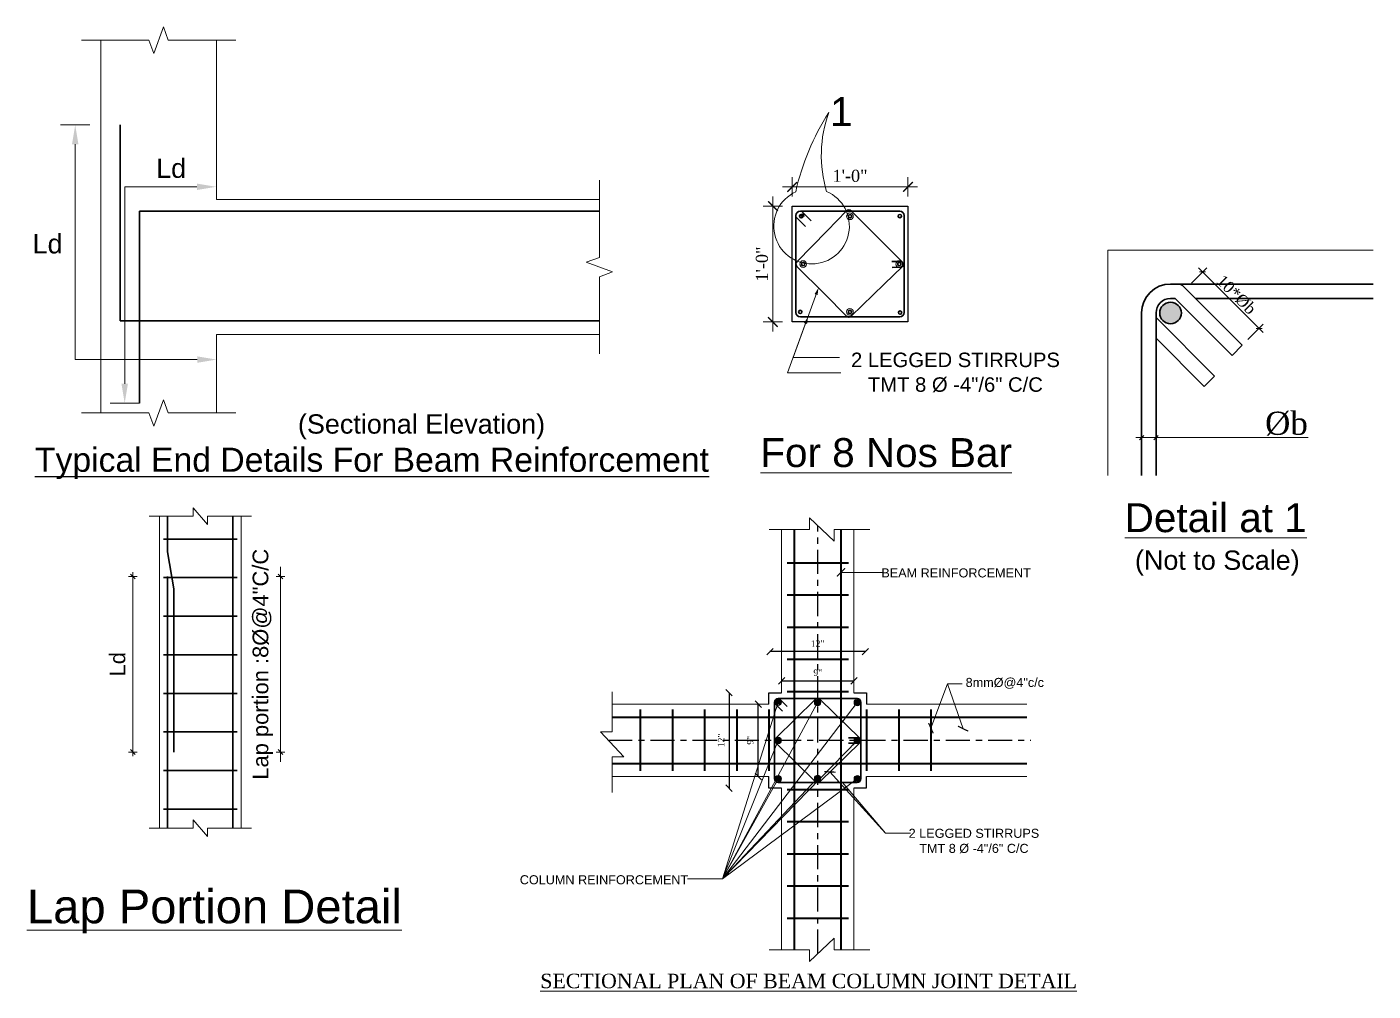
# Model space of a CAD drawing. Header units: inches. Extents: x 115570 to 265311, y 61168 to 314550.
# Drawn here: x 180199 to 181036, y 64534 to 65134 of the extents above; entities that cross this region are included whole.
import ezdxf

# ---------------------------------------------------------------- set-up
doc = ezdxf.new("R2010")
doc.units = ezdxf.units.IN
doc.header["$MEASUREMENT"] = 0
doc.linetypes.add('ACAD_ISO08W100', pattern=[36, 24, -3, 6, -3])
doc.linetypes.add('Grid Line 1_2_', pattern=[0.875, 0.5, -0.125, 0.125, -0.125])
doc.layers.get('0').update_dxf_attribs({"lineweight": 25})
doc.layers.add('0_center line', color=4, linetype='ACAD_ISO08W100', transparency=0.5)
for name, color, linetype, lineweight in [('basic', 252, 'Continuous', 9), ('beam', 7, 'Continuous', 9), ('DIM', 142, 'Continuous', 9), ('Dim (int 1-8)', 5, 'Continuous', 9), ('Dimension 1', 163, 'Continuous', 9), ('st-beam', 7, 'Continuous', 15), ('st_dimension', 183, 'Continuous', 18), ('st_reinforcement', 22, 'Continuous', 30), ('Text', 31, 'Continuous', 5), ('titles', 7, 'Continuous', 20)]:
    doc.layers.add(name, color=color, linetype=linetype, lineweight=lineweight)
doc.layers.add('glass', color=5, linetype='Continuous')
doc.layers.add('TITLE', color=7, linetype='Continuous')
doc.styles.add('arial', font='arial.ttf')
doc.styles.add('ordinary', font='times.ttf')
doc.styles.get("Standard").update_dxf_attribs({"font": 'arial.ttf'})
doc.dimstyles.new('Copy of 96', dxfattribs={"dimtxt": 5, "dimasz": 4, "dimexe": 0.5, "dimexo": 0.5, "dimgap": 3, "dimtad": 1, "dimdec": 1, "dimzin": 11, "dimdsep": 46, "dimlunit": 4, "dimtxsty": 'ordinary', "dimblk": 'OBLIQUE', "dimcen": 0.09, "dimse1": 1, "dimse2": 1, "dimclrt": 6, "dimazin": 0, "dimtfac": 1, "dimtdec": 1, "dimtix": 1, "dimtmove": 2, "dimatfit": 3, "dimldrblk": 'leader', "dimfxl": 0.5, "dimfxlon": 1, "dimtolj": 1, "dimtzin": 0, "dimarcsym": 0})
doc.dimstyles.new('plan 8', dxfattribs={"dimtxt": 6, "dimasz": 3, "dimexe": 6, "dimexo": 15, "dimgap": 3, "dimtad": 1, "dimdec": 0, "dimzin": 0, "dimdsep": 46, "dimlunit": 3, "dimtxsty": 'Standard', "dimblk": 'ARCHTICK', "dimcen": 0.09, "dimdle": 3, "dimclrd": 256, "dimclre": 6, "dimclrt": 256, "dimadec": 0, "dimazin": 0, "dimtfac": 1, "dimtdec": 0, "dimtix": 1, "dimtmove": 1, "dimatfit": 3, "dimldrblk": 'ARCHTICK', "dimfxl": 1, "dimtolj": 1, "dimtzin": 0, "dimlwd": 5, "dimlwe": 0, "dimarcsym": 0})

# ---------------------------------------------------------------- blocks, each defined once
blk = doc.blocks.new('_ArchTick')
at = {"color": 0, "linetype": 'ByBlock', "const_width": 0.15}
blk.add_lwpolyline([(-0.5, -0.5), (0.5, 0.5)], dxfattribs=at)
blk = doc.blocks.new('_Oblique')
at = {"color": 0, "linetype": 'ByBlock', "lineweight": -2}
blk.add_line((-0.5, -0.5), (0.5, 0.5), dxfattribs=at)
blk = doc.blocks.new('*D823')
at = {"layer": 'Defpoints', "color": 0, "linetype": 'Continuous', "transparency": 16777216}
for p in [(180654.09, 64712.93), (180660.66, 64712.93), (180660.66, 64667.93)]:
    blk.add_point(p, dxfattribs=at)
at = {"layer": 'Dim (int 1-8)', "color": 0, "lineweight": -2, "transparency": 16777216}
blk.add_line((180654.09, 64667.93), (180654.09, 64712.93), dxfattribs=at)
at = {"layer": 'Dim (int 1-8)', "color": 0, "linetype": 'Continuous', "lineweight": -2, "transparency": 16777216, "xscale": 4, "yscale": 4, "zscale": 4}
for p, rotation in [((180654.09, 64712.93), 90), ((180654.09, 64667.93), 270)]:
    blk.add_blockref('_Oblique', p, dxfattribs=dict(at, rotation=rotation))
at = {"layer": 'Dim (int 1-8)', "color": 6, "linetype": 'Continuous', "transparency": 16777216, "insert": (180649.05, 64690.43), "char_height": 4, "attachment_point": 5, "rotation": 90, "style": 'ordinary'}
blk.add_mtext('\\A1;9"', dxfattribs=at)
blk = doc.blocks.new('leader')
blk.add_solid([(-1.34, 0.32), (0, 0), (-1.34, -0.32)])
blk = doc.blocks.new('*D824')
at = {"layer": 'Defpoints', "color": 0, "linetype": 'Continuous', "transparency": 16777216}
for p in [(180660.66, 64720.03), (180635.91, 64660.66), (180660.66, 64660.66)]:
    blk.add_point(p, dxfattribs=at)
at = {"layer": 'Dim (int 1-8)', "color": 0, "lineweight": -2, "transparency": 16777216}
blk.add_line((180635.91, 64720.03), (180635.91, 64660.66), dxfattribs=at)
at = {"layer": 'Dim (int 1-8)', "color": 0, "linetype": 'Continuous', "lineweight": -2, "transparency": 16777216, "xscale": 4, "yscale": 4, "zscale": 4}
for p, rotation in [((180635.91, 64720.03), 90), ((180635.91, 64660.66), 270)]:
    blk.add_blockref('_Oblique', p, dxfattribs=dict(at, rotation=rotation))
at = {"layer": 'Dim (int 1-8)', "color": 6, "linetype": 'Continuous', "transparency": 16777216, "insert": (180630.91, 64690.34), "char_height": 4, "attachment_point": 5, "rotation": 90, "style": 'ordinary'}
blk.add_mtext('\\A1;12"', dxfattribs=at)
blk = doc.blocks.new('*D758')
at = {"layer": 'Defpoints', "color": 0, "linetype": 'Continuous', "transparency": 16777216}
for p in [(180668.55, 64720.82), (180713.55, 64727.39), (180713.55, 64720.82)]:
    blk.add_point(p, dxfattribs=at)
at = {"layer": 'Dim (int 1-8)', "color": 0, "lineweight": -2, "transparency": 16777216}
blk.add_line((180668.55, 64727.39), (180713.55, 64727.39), dxfattribs=at)
at = {"layer": 'Dim (int 1-8)', "color": 0, "linetype": 'Continuous', "lineweight": -2, "transparency": 16777216, "xscale": 4, "yscale": 4, "zscale": 4, "rotation": 180}
blk.add_blockref('_Oblique', (180668.55, 64727.39), dxfattribs=at)
at = {"layer": 'Dim (int 1-8)', "color": 0, "linetype": 'Continuous', "lineweight": -2, "transparency": 16777216, "xscale": 4, "yscale": 4, "zscale": 4}
blk.add_blockref('_Oblique', (180713.55, 64727.39), dxfattribs=at)
at = {"layer": 'Dim (int 1-8)', "color": 6, "linetype": 'Continuous', "transparency": 16777216, "insert": (180691.05, 64732.43), "char_height": 4, "attachment_point": 5, "style": 'ordinary'}
blk.add_mtext('\\A1;9"', dxfattribs=at)
blk = doc.blocks.new('*D759')
at = {"layer": 'Defpoints', "color": 0, "linetype": 'Continuous', "transparency": 16777216}
for p in [(180661.28, 64745.56), (180661.28, 64720.82), (180720.65, 64720.82)]:
    blk.add_point(p, dxfattribs=at)
at = {"layer": 'Dim (int 1-8)', "color": 0, "lineweight": -2, "transparency": 16777216}
blk.add_line((180720.65, 64745.56), (180661.28, 64745.56), dxfattribs=at)
at = {"layer": 'Dim (int 1-8)', "color": 0, "linetype": 'Continuous', "lineweight": -2, "transparency": 16777216, "xscale": 4, "yscale": 4, "zscale": 4, "rotation": 180}
blk.add_blockref('_Oblique', (180661.28, 64745.56), dxfattribs=at)
at = {"layer": 'Dim (int 1-8)', "color": 0, "linetype": 'Continuous', "lineweight": -2, "transparency": 16777216, "xscale": 4, "yscale": 4, "zscale": 4}
blk.add_blockref('_Oblique', (180720.65, 64745.56), dxfattribs=at)
at = {"layer": 'Dim (int 1-8)', "color": 6, "linetype": 'Continuous', "transparency": 16777216, "insert": (180690.96, 64750.56), "char_height": 4, "attachment_point": 5, "style": 'ordinary'}
blk.add_mtext('\\A1;12"', dxfattribs=at)
blk = doc.blocks.new('Lea')
blk.add_solid([(-1.46, 0.31), (-1.46, -0.35), (0, -0.01)])
blk = doc.blocks.new('u4')
for p, q in [((270291.12, 32632.32), (270303.12, 32632.32)), ((270291.12, 32620.32), (270291.12, 32632.32)), ((270303.12, 32632.32), (270303.12, 32620.32)), ((270303.12, 32620.32), (270291.12, 32620.32))]:
    blk.add_line(p, q)
at = {"layer": 'st-beam', "color": 7, "lineweight": 15}
for centre, radius, start, end in [((270316.92, 32628.04), 26.08, 147.5757, 167.2161), ((270307.2, 32637.6), 13.06, 160.2012, 196.6848), ((270293.13, 32630.25), 3.92, 114.7075, 66.6268)]:
    blk.add_arc(centre, radius, start, end, dxfattribs=at)
at = {"layer": 'st_dimension'}
for p, q in [((270291.12, 32633.32), (270291.12, 32635.32)), ((270303.12, 32633.32), (270303.12, 32635.32)), ((270289.12, 32633.32), (270289.12, 32619.32)), ((270290.12, 32634.32), (270304.12, 32634.32)), ((270290.12, 32632.32), (270288.12, 32632.32)), ((270290.12, 32620.32), (270288.12, 32620.32))]:
    blk.add_line(p, q, dxfattribs=at)
for points in [[(270293.67, 32623.38), (270291.21, 32616.62), (270296.04, 32616.62)], [(270292.58, 32620.38), (270290.64, 32615.05), (270296.18, 32615.05)]]:
    blk.add_lwpolyline(points, dxfattribs=at)
for centre in [(270297.11, 32631.27), (270292.26, 32626.32), (270302.22, 32626.32), (270297.11, 32621.36)]:
    blk.add_circle(centre, 0.347, dxfattribs=at)
at = {"layer": 'st_reinforcement'}
for p, q in [((270291.97, 32631.79), (270297.87, 32631.79)), ((270291.97, 32631.79), (270292.09, 32631.79)), ((270292.09, 32631.79), (270293.08, 32630.81)), ((270294.75, 32629.77), (270296.76, 32631.83)), ((270297.23, 32631.84), (270300.28, 32628.78)), ((270297.87, 32631.79), (270302.28, 32631.79)), ((270291.51, 32631.21), (270291.51, 32631.34)), ((270291.51, 32627.07), (270291.51, 32631.34)), ((270292.5, 32630.22), (270291.51, 32631.21)), ((270302.74, 32631.34), (270302.74, 32627.07)), ((270291.6, 32626.55), (270294.75, 32629.77)), ((270300.28, 32628.78), (270302.54, 32626.53)), ((270291.51, 32621.31), (270291.51, 32627.07)), ((270301.46, 32626.57), (270302.47, 32626.59)), ((270302.47, 32626.59), (270302.54, 32626.53)), ((270302.74, 32627.07), (270302.74, 32621.31)), ((270294.42, 32623.27), (270291.61, 32626.08)), ((270302.55, 32626.06), (270300.66, 32624.22)), ((270302.48, 32626), (270301.48, 32625.97)), ((270302.55, 32626.06), (270302.48, 32626)), ((270300.64, 32624.24), (270297.24, 32620.91)), ((270296.77, 32620.9), (270294.42, 32623.27)), ((270297.87, 32620.85), (270291.97, 32620.85)), ((270302.28, 32620.85), (270297.87, 32620.85))]:
    blk.add_line(p, q, dxfattribs=at)
for centre, radius, start, end in [((270291.97, 32631.34), 0.456, 90, 180), ((270291.97, 32631.34), 0.456, 90, 180), ((270297, 32631.6), 0.328, 46.4351, 136.4351), ((270302.28, 32631.34), 0.456, 0, 90), ((270292.04, 32631.27), 0.173, 0, 180), ((270292.04, 32631.27), 0.173, 180, 0), ((270292.19, 32631.35), 0.137, 0, 180), ((270292.19, 32631.35), 0.137, 180, 0), ((270297.11, 32631.27), 0.173, 90.1885, 270.1885), ((270297.11, 32631.27), 0.173, 270.1885, 90.1885), ((270302.28, 32631.29), 0.173, 0, 180), ((270302.28, 32631.29), 0.173, 180, 0), ((270291.84, 32626.32), 0.328, 136.4351, 226.4351), ((270292.26, 32626.32), 0.173, 90.1885, 270.1885), ((270292.26, 32626.32), 0.173, 270.1885, 90.1885), ((270302.22, 32626.32), 0.173, 90.1885, 270.1885), ((270302.22, 32626.32), 0.173, 270.1885, 90.1885), ((270302.31, 32626.29), 0.328, 316.4351, 46.4351), ((270302.31, 32626.29), 0.328, 316.4351, 46.4351), ((270291.97, 32621.31), 0.456, 180, 270), ((270291.96, 32621.36), 0.173, 0, 180), ((270291.96, 32621.36), 0.173, 180, 0), ((270297, 32621.14), 0.328, 226.4351, 316.4351), ((270297.11, 32621.36), 0.173, 0, 180), ((270297.11, 32621.36), 0.173, 180, 0), ((270302.3, 32621.29), 0.173, 0, 180), ((270302.3, 32621.29), 0.173, 180, 0), ((270302.28, 32621.31), 0.456, 270, 360)]:
    blk.add_arc(centre, radius, start, end, dxfattribs=at)
at = {"layer": 'st_dimension'}
for p, rotation in [((270291.12, 32634.32), 180), ((270289.12, 32632.32), 90), ((270289.12, 32620.32), 270)]:
    blk.add_blockref('_ArchTick', p, dxfattribs=dict(at, rotation=rotation))
blk.add_blockref('_ArchTick', (270303.12, 32634.32), dxfattribs=at)
for p, xscale, yscale, zscale, rotation in [((270293.84, 32623.85), 0.5000000000014241, 0.5000000000014241, 0.5000000000014241, 70.03677571116893), ((270292.75, 32620.85), 0.500000000000803, 0.500000000000803, 0.500000000000803, 70.03677571136484)]:
    blk.add_blockref('Lea', p, dxfattribs=dict(at, xscale=xscale, yscale=yscale, zscale=zscale, rotation=rotation))
at = {"layer": 'st_dimension', "insert": (270297.12, 32635.46), "char_height": 1.25, "attachment_point": 5, "style": 'ordinary'}
blk.add_mtext('\\A1;1\'-0"', dxfattribs=at)
at = {"layer": 'st_dimension', "insert": (270287.99, 32626.32), "char_height": 1.25, "attachment_point": 5, "rotation": 90, "style": 'ordinary'}
blk.add_mtext('\\A1;1\'-0"', dxfattribs=at)
at = {"layer": 'Text', "style": 'arial'}
for s, height, p in [('1', 3, (270295.04, 32640.62)), ('2 LEGGED STIRRUPS', 1.5, (270297.22, 32615.64)), ('TMT 8 %%C -4"/6" C/C', 1.5, (270298.97, 32613.08)), ('%%UFor 8 Nos Bar', 3, (270287.82, 32605.28))]:
    blk.add_text(s, height=height, dxfattribs=at).set_placement(p)
blk = doc.blocks.new('u5')
at = {"layer": 'st_reinforcement'}
blk.add_hatch(color=256, dxfattribs=at).paths.add_polyline_path([(270373.43, 32637.12, 1), (270371.18, 32637.12, 1)])
at = {"layer": 'st-beam', "color": 7, "lineweight": 15}
for p, q in [((270365.81, 32643.62), (270365.81, 32620.27)), ((270393.31, 32643.62), (270365.81, 32643.62))]:
    blk.add_line(p, q, dxfattribs=at)
at = {"layer": 'st_dimension', "ltscale": 1000}
for p, q in [((270374.47, 32640.22), (270376.06, 32641.81)), ((270375.21, 32641.81), (270381.92, 32635.1)), ((270380.33, 32634.36), (270381.92, 32635.95))]:
    blk.add_line(p, q, dxfattribs=at)
at = {"layer": 'st_dimension'}
for p, q in [((270368.71, 32624.2), (270370.81, 32624.2)), ((270369.31, 32623.74), (270369.31, 32624.8)), ((270370.81, 32623.74), (270370.81, 32624.8)), ((270370.81, 32624.2), (270386.57, 32624.2))]:
    blk.add_line(p, q, dxfattribs=at)
at = {"layer": 'st_reinforcement'}
for p, q in [((270373.09, 32640.12), (270372.31, 32640.12)), ((270372.78, 32638.62), (270372.31, 32638.62))]:
    blk.add_line(p, q, dxfattribs=at)
at = {"layer": 'st_reinforcement', "lineweight": 30}
for p, q in [((270393.31, 32640.12), (270373.09, 32640.12)), ((270373.62, 32639.9), (270379.75, 32633.77)), ((270372.78, 32638.62), (270378.69, 32632.71)), ((270393.31, 32638.62), (270374.9, 32638.62)), ((270369.31, 32637.12), (270369.31, 32620.27)), ((270370.81, 32637.12), (270370.81, 32620.27)), ((270370.81, 32636.64), (270376.87, 32630.57)), ((270370.81, 32634.52), (270375.81, 32629.51)), ((270378.69, 32632.71), (270379.75, 32633.77)), ((270375.81, 32629.51), (270376.87, 32630.57))]:
    blk.add_line(p, q, dxfattribs=at)
at = {"layer": 'st_reinforcement'}
blk.add_circle((270372.31, 32637.12), 1.12, dxfattribs=at)
at = {"layer": 'st_reinforcement', "lineweight": 30}
blk.add_arc((270372.31, 32637.12), 3, 90, 180, dxfattribs=at)
at = {"layer": 'st_reinforcement'}
for centre, radius, start, end in [((270373.09, 32639.37), 0.75, 45, 90), ((270372.31, 32637.12), 1.5, 90, 180)]:
    blk.add_arc(centre, radius, start, end, dxfattribs=at)
at = {"layer": 'st_dimension', "ltscale": 1000, "xscale": 0.4500000000009763, "yscale": 0.4500000000009763, "zscale": 0.4500000000009763}
for p, rotation in [((270375.63, 32641.38), 135.0000000016377), ((270381.5, 32635.52), 315.0000000016377)]:
    blk.add_blockref('_Oblique', p, dxfattribs=dict(at, rotation=rotation))
at = {"layer": 'st_dimension', "xscale": 0.4500000000007276, "yscale": 0.4500000000007276, "zscale": 0.4500000000007276, "rotation": 180}
blk.add_blockref('_Oblique', (270369.31, 32624.2), dxfattribs=at)
at = {"layer": 'st_dimension', "xscale": 0.4500000000007276, "yscale": 0.4500000000007276, "zscale": 0.4500000000007276}
blk.add_blockref('_Oblique', (270370.81, 32624.2), dxfattribs=at)
at = {"layer": 'st_dimension', "color": 7, "ltscale": 1000, "insert": (270379.13, 32639.01), "char_height": 1.2, "attachment_point": 5, "rotation": 315, "style": 'ordinary'}
blk.add_mtext('\\A1;10*%%cb', dxfattribs=at)
at = {"layer": 'st_dimension', "color": 7, "insert": (270384.33, 32625.64), "char_height": 2.4, "attachment_point": 5, "style": 'ordinary'}
blk.add_mtext('\\A1;%%cb', dxfattribs=at)
at = {"layer": 'Text', "style": 'arial'}
for s, height, p in [('%%UDetail at 1', 3, (270367.56, 32614.4)), ('(Not to Scale)', 2, (270368.62, 32610.5))]:
    blk.add_text(s, height=height, dxfattribs=at).set_placement(p)
blk = doc.blocks.new('oblique')
at = {"color": 0, "lineweight": -2}
blk.add_line((0.25, 0.25), (-0.25, -0.25), dxfattribs=at)
at = {"layer": 'DIM', "lineweight": 9}
for p, q in [((-0.4375, 0), (0.4375, 0)), ((0, 0.4375), (0, -0.4375))]:
    blk.add_line(p, q, dxfattribs=at)
blk = doc.blocks.new('u6')
at = {"layer": 'st-beam', "color": 7, "lineweight": 15}
for p, q in [((270433.76, 32654.13), (270429.22, 32654.13)), ((270430.27, 32654.13), (270430.27, 32621.8)), ((270435.26, 32653.27), (270433.76, 32655)), ((270433.76, 32655), (270433.76, 32654.13)), ((270439.8, 32654.13), (270435.26, 32654.13)), ((270435.26, 32654.13), (270435.26, 32653.27)), ((270438.74, 32654.13), (270438.74, 32621.8)), ((270435.26, 32620.94), (270433.76, 32622.66)), ((270433.76, 32622.66), (270433.76, 32621.8)), ((270433.76, 32621.8), (270429.22, 32621.8)), ((270439.8, 32621.8), (270435.26, 32621.8)), ((270435.26, 32621.8), (270435.26, 32620.94))]:
    blk.add_line(p, q, dxfattribs=at)
at = {"layer": 'st_dimension'}
for p, q in [((270442.82, 32647.89), (270442.82, 32648.89)), ((270427.51, 32629.69), (270427.51, 32647.89)), ((270442.82, 32629.69), (270442.82, 32647.89)), ((270442.82, 32629.69), (270442.82, 32628.69))]:
    blk.add_line(p, q, dxfattribs=at)
at = {"layer": 'st_reinforcement'}
for p, q in [((270431.12, 32654.13), (270431.12, 32650.43)), ((270437.89, 32654.13), (270437.89, 32621.8)), ((270430.7, 32651.77), (270438.32, 32651.77)), ((270431.12, 32650.43), (270431.76, 32646.62)), ((270430.7, 32647.77), (270438.32, 32647.77)), ((270431.12, 32647.89), (270431.12, 32621.8)), ((270431.76, 32646.62), (270431.76, 32629.69)), ((270430.7, 32643.77), (270438.32, 32643.77)), ((270430.7, 32639.77), (270438.32, 32639.77)), ((270430.7, 32635.77), (270438.32, 32635.77)), ((270430.7, 32631.77), (270438.32, 32631.77)), ((270430.7, 32627.77), (270438.32, 32627.77)), ((270430.7, 32623.77), (270438.32, 32623.77))]:
    blk.add_line(p, q, dxfattribs=at)
at = {"layer": 'st_dimension'}
for p, rotation in [((270427.51, 32647.89), 90), ((270442.82, 32647.89), 270), ((270427.51, 32629.69), 270), ((270442.82, 32629.69), 90)]:
    blk.add_blockref('oblique', p, dxfattribs=dict(at, rotation=rotation))
at = {"layer": 'st_dimension', "char_height": 1.625, "attachment_point": 5, "rotation": 90, "style": 'arial'}
for s, insert in [('\\A1;Lap portion :8%%C@4"C/C', (270440.99, 32638.79)), ('\\A1;Ld', (270425.93, 32638.79))]:
    blk.add_mtext(s, dxfattribs=dict(at, insert=insert))
at = {"layer": 'titles', "style": 'arial'}
blk.add_text('%%ULap Portion Detail', height=3.5, dxfattribs=at).set_placement((270416.54, 32611.94))

msp = doc.modelspace()

# ---------------------------------------------------------------- linework, layer by layer
at = {"transparency": 33554687}
for points in [[(180660.66, 64712.93), (180660.66, 64720.03), (180668.55, 64720.03)], [(180713.55, 64720.03), (180721.44, 64720.03), (180721.44, 64712.93)], [(180668.55, 64660.66), (180660.66, 64660.66), (180660.66, 64667.93)], [(180713.55, 64660.83), (180721.44, 64660.83), (180721.44, 64667.93)]]:
    msp.add_lwpolyline(points, dxfattribs=at)
at = {"layer": '0_center line', "linetype": 'Grid Line 1_2_', "ltscale": 30, "transparency": 33554687}
for p, q in [((180691.05, 64557.71), (180691.05, 64823.94)), ((180560.72, 64690.43), (180823.52, 64690.43))]:
    msp.add_line(p, q, dxfattribs=at)
at = {"layer": 'basic', "transparency": 33554687}
for points in [[(180660.84, 64821.55), (180685.87, 64821.55), (180685.87, 64828.83), (180701.28, 64814.27), (180701.28, 64821.55), (180723.54, 64821.55)], [(180563.11, 64720.64), (180563.11, 64695.61), (180555.83, 64695.61), (180570.39, 64680.2), (180563.11, 64680.2), (180563.11, 64657.93)], [(180660.84, 64560.1), (180685.87, 64560.1), (180685.87, 64552.82), (180701.28, 64567.37), (180701.28, 64560.1), (180723.54, 64560.1)]]:
    msp.add_lwpolyline(points, dxfattribs=at)
at = {"layer": 'beam', "linetype": 'Continuous', "ltscale": 0.5, "transparency": 33554687}
for p, q in [((180668.55, 64720.03), (180668.55, 64821.55)), ((180713.55, 64720.03), (180713.55, 64821.55)), ((180660.66, 64712.93), (180563.11, 64712.93)), ((180821.13, 64712.93), (180721.44, 64712.93)), ((180660.66, 64667.93), (180563.11, 64667.93)), ((180821.13, 64667.93), (180721.44, 64667.93)), ((180668.55, 64560.1), (180668.55, 64660.66)), ((180713.55, 64560.1), (180713.55, 64660.66))]:
    msp.add_line(p, q, dxfattribs=at)
at = {"layer": 'DIM', "color": 7, "lineweight": 9, "transparency": 33554687}
msp.add_line((180357.55, 64951.35), (180363.85, 64951.35), dxfattribs=at)
at = {"layer": 'st-beam', "color": 7, "lineweight": 15, "transparency": 33554687}
for p, q in [((180278.11, 65117.61), (180284.11, 65134.09)), ((180284.11, 65134.09), (180287.11, 65125.85)), ((180233.11, 65125.85), (180275.11, 65125.85)), ((180245.11, 65125.85), (180245.11, 64893.99)), ((180275.11, 65125.85), (180278.11, 65117.61)), ((180287.11, 65125.85), (180329.11, 65125.85)), ((180317.11, 65125.85), (180317.11, 65026.72)), ((180555.21, 65038.72), (180555.21, 64990.72)), ((180317.11, 65026.72), (180555.21, 65026.72)), ((180555.21, 64990.72), (180546.97, 64987.72)), ((180546.97, 64987.72), (180563.46, 64981.72)), ((180563.46, 64981.72), (180555.21, 64978.72)), ((180555.21, 64978.72), (180555.21, 64930.72)), ((180317.11, 64942.72), (180317.11, 64893.99)), ((180317.11, 64942.72), (180555.21, 64942.72)), ((180278.11, 64885.75), (180284.11, 64902.23)), ((180284.11, 64902.23), (180287.11, 64893.99)), ((180233.11, 64893.99), (180275.11, 64893.99)), ((180275.11, 64893.99), (180278.11, 64885.75)), ((180287.11, 64893.99), (180329.11, 64893.99))]:
    msp.add_line(p, q, dxfattribs=at)
at = {"layer": 'st_reinforcement', "transparency": 33554687}
for p, q in [((180257.11, 65073.13), (180257.11, 64951.35)), ((180269.11, 64900.16), (180269.11, 65019.5)), ((180269.11, 65019.5), (180555.21, 65019.5)), ((180257.11, 64951.35), (180555.21, 64951.35))]:
    msp.add_line(p, q, dxfattribs=at)
at = {"layer": 'st_reinforcement', "lineweight": 35, "transparency": 33554687}
for p, q in [((180676.58, 64560.1), (180676.58, 64821.55)), ((180705.52, 64560.1), (180705.52, 64821.55)), ((180671.97, 64800.82), (180710.13, 64800.82)), ((180671.97, 64780.82), (180710.13, 64780.82)), ((180671.97, 64760.82), (180710.13, 64760.82)), ((180671.97, 64760.82), (180710.13, 64760.82)), ((180671.97, 64740.82), (180710.13, 64740.82)), ((180671.97, 64720.82), (180710.13, 64720.82)), ((180563.11, 64704.89), (180821.13, 64704.89)), ((180580.66, 64709.51), (180580.66, 64671.35)), ((180600.66, 64709.51), (180600.66, 64671.35)), ((180620.66, 64709.51), (180620.66, 64671.35)), ((180620.66, 64709.51), (180620.66, 64671.35)), ((180640.66, 64709.51), (180640.66, 64671.35)), ((180660.66, 64709.51), (180660.66, 64671.35)), ((180721.44, 64709.51), (180721.44, 64671.35)), ((180741.44, 64709.51), (180741.44, 64671.35)), ((180761.44, 64709.51), (180761.44, 64671.35)), ((180761.44, 64709.51), (180761.44, 64671.35)), ((180563.11, 64675.96), (180821.13, 64675.96)), ((180671.97, 64659.87), (180710.13, 64659.87)), ((180671.97, 64639.87), (180710.13, 64639.87)), ((180671.97, 64619.87), (180710.13, 64619.87)), ((180671.97, 64619.87), (180710.13, 64619.87)), ((180671.97, 64599.87), (180710.13, 64599.87)), ((180671.97, 64579.87), (180710.13, 64579.87))]:
    msp.add_line(p, q, dxfattribs=at)
at = {"layer": 'st_reinforcement', "transparency": 33554687}
for points in [[(180669.18, 64708.59), (180664.24, 64713.54), (180664.24, 64714.17, -0.414214), (180666.52, 64716.45), (180715.58, 64716.45, -0.414214), (180717.86, 64714.17), (180717.86, 64666.51, -0.414214), (180715.58, 64664.23), (180666.52, 64664.23, -0.414214), (180664.24, 64666.51), (180664.24, 64714.17, -0.414214), (180666.52, 64716.45), (180667.15, 64716.45), (180672.09, 64711.51)], [(180710.25, 64691.93), (180717.09, 64691.93), (180717.22, 64691.81, -0.414214), (180717.22, 64688.8), (180692.55, 64664.88, -0.414214), (180689.54, 64664.88), (180664.88, 64688.8, -0.414214), (180664.88, 64691.81), (180689.54, 64715.81, -0.414214), (180692.55, 64715.81), (180717.22, 64691.81, -0.414214), (180717.22, 64688.8), (180717.09, 64688.67), (180710.25, 64688.67)]]:
    msp.add_lwpolyline(points, format="xyb", dxfattribs=at)
for points, const_width in [([(180667.34, 64714.22, -1), (180665.61, 64714.22, -1)], 1.73), ([(180665.79, 64714.22, 1), (180667.16, 64714.22, 1)], 1.37), ([(180691.82, 64713.91, -1), (180690.09, 64713.91, -1)], 1.73), ([(180716.49, 64713.91, -1), (180714.76, 64713.91, -1)], 1.73), ([(180716.31, 64714.22, -1), (180714.94, 64714.22, -1)], 1.37), ([(180667.36, 64690.34, -1), (180665.62, 64690.34, -1)], 1.73), ([(180665.81, 64690.34, 1), (180667.17, 64690.34, 1)], 1.37), ([(180716.47, 64690.34, -1), (180714.74, 64690.34, -1)], 1.73), ([(180716.29, 64690.34, -1), (180714.92, 64690.34, -1)], 1.37), ([(180667.34, 64666.47, -1), (180665.61, 64666.47, -1)], 1.73), ([(180665.79, 64666.47, -1), (180667.16, 64666.47, -1)], 1.37), ([(180691.82, 64666.78, -1), (180690.09, 64666.78, -1)], 1.73), ([(180691.64, 64666.78, 1), (180690.27, 64666.78, 1)], 1.37), ([(180716.49, 64666.47, -1), (180714.76, 64666.47, -1)], 1.73), ([(180716.31, 64666.47, 1), (180714.94, 64666.47, 1)], 1.37)]:
    msp.add_lwpolyline(points, format="xyb", close=True, dxfattribs=dict(at, const_width=const_width))
at = {"layer": 'Text', "transparency": 33554687}
for p, q in [((180238.33, 65073.13), (180220.12, 65073.13)), ((180229.23, 64927.2), (180229.23, 65061.13)), ((180317.11, 65041.09), (180317.11, 65029.09)), ((180304.94, 65034.66), (180260, 65034.66)), ((180260, 65034.66), (180260, 64912.16)), ((180305.11, 64927.2), (180229.23, 64927.2)), ((180269.11, 64900.16), (180250.89, 64900.16))]:
    msp.add_line(p, q, dxfattribs=at)
for points in [[(180227.23, 65061.13), (180229.23, 65073.13), (180231.23, 65061.13)], [(180304.94, 65036.66), (180316.94, 65034.66), (180304.94, 65032.66)], [(180305.11, 64929.2), (180317.11, 64927.2), (180305.11, 64925.2)], [(180258, 64912.16), (180260, 64900.16), (180262, 64912.16)]]:
    msp.add_solid(points, dxfattribs=at)

# ---------------------------------------------------------------- block references
at = {"layer": 'glass', "color": 1, "transparency": 33554687, "xscale": 6, "yscale": 6, "zscale": 6}
for name, p in [('u4', (-1441071.58, -130771.31)), ('u5', (-1441323.4, -130866.53)), ('u6', (-1442300.03, -131095.01))]:
    msp.add_blockref(name, p, dxfattribs=at)

# ---------------------------------------------------------------- texts
at = {"layer": 'Text', "transparency": 33554687, "style": 'arial'}
for s, p in [('Ld', (180279.54, 65040.2)), ('Ld', (180202.72, 64993.23)), ('(Sectional Elevation)', (180367.74, 64881.15))]:
    msp.add_text(s, height=12, dxfattribs=at).set_placement(p)
at = {"layer": 'Text', "linetype": 'Continuous', "transparency": 33554687, "char_height": 5.625, "attachment_point": 5, "style": 'ordinary'}
for s, insert in [('{\\fArial|b0|i0|c0|p34;BEAM REINFORCEMENT}', (180777.09, 64794.49)), ('{\\fArial|b0|i0|c0|p34;8mm%%c@4"c/c}', (180807.4, 64725.85)), ('{\\fArial|b0|i0|c0|p34;2 LEGGED STIRRUPS\\PTMT 8 %%C -4"/6" C/C}', (180788.2, 64627.79)), ('{\\fArial|b0|i0|c0|p34;COLUMN REINFORCEMENT}', (180558.11, 64603.66))]:
    msp.add_mtext(s, dxfattribs=dict(at, insert=insert))
at = {"layer": 'Text', "transparency": 33554687, "insert": (180685.38, 64540.7), "char_height": 9, "attachment_point": 5, "style": 'ordinary'}
msp.add_mtext('{\\LSECTIONAL PLAN OF BEAM COLUMN JOINT DETAIL}', dxfattribs=at)
at = {"layer": 'TITLE', "transparency": 33554687, "style": 'arial'}
msp.add_text('%%UTypical End Details For Beam Reinforcement', height=15, dxfattribs=at).set_placement((180204.2, 64857.41))

# ---------------------------------------------------------------- dimensions: what is measured, and where the dimension line sits
at = {"layer": 'Dim (int 1-8)', "linetype": 'Continuous', "transparency": 33554687}
for base, p1, p2, text, picture, middle in [((180661.28, 64745.56), (180720.65, 64720.82), (180661.28, 64720.82), '12"', '*D759', (180690.96, 64750.56)), ((180713.55, 64727.39), (180668.55, 64720.82), (180713.55, 64720.82), '9"', '*D758', (180691.05, 64732.43))]:
    dim = msp.add_linear_dim(base=base, p1=p1, p2=p2, text=text, dimstyle='Copy of 96', override={"dimtxt": 4, "dimarcsym": 1}, dxfattribs=at)
    dim.commit()
    dim.dimension.update_dxf_attribs({"geometry": picture, "text_midpoint": middle})
for base, p1, p2, text, picture, middle in [((180635.91, 64660.66), (180660.66, 64720.03), (180660.66, 64660.66), '12"', '*D824', (180630.91, 64690.34)), ((180654.09, 64712.93), (180660.66, 64667.93), (180660.66, 64712.93), '9"', '*D823', (180649.05, 64690.43))]:
    dim = msp.add_linear_dim(base=base, p1=p1, p2=p2, angle=90, text=text, dimstyle='Copy of 96', override={"dimtxt": 4, "dimarcsym": 1}, dxfattribs=at)
    dim.commit()
    dim.dimension.update_dxf_attribs({"geometry": picture, "text_midpoint": middle})

# ---------------------------------------------------------------- leaders
at = {"layer": 'Dimension 1', "transparency": 33554687}
for points, override in [([(180705.52, 64794.87), (180731.62, 64794.87)], {"dimasz": 5, "dimtad": 0}), ([(180761.44, 64697.95), (180771.67, 64725.64)], {"dimasz": 5, "dimtad": 0}), ([(180781.44, 64697.65), (180771.67, 64725.64), (180780.82, 64725.64)], {"dimasz": 5, "dimtad": 0}), ([(180666.52, 64714.17), (180631.8, 64604.21)], {"dimasz": 4, "dimtad": 0, "dimldrblk": 'Origin'}), ([(180690.95, 64713.91), (180631.8, 64604.21)], {"dimasz": 4, "dimtad": 0, "dimldrblk": 'Origin'}), ([(180715.62, 64713.91), (180631.8, 64604.21)], {"dimasz": 4, "dimtad": 0, "dimldrblk": 'Origin'}), ([(180715.61, 64690.34), (180631.8, 64604.21)], {"dimasz": 4, "dimtad": 0, "dimldrblk": 'Origin'}), ([(180666.49, 64690.34), (180631.8, 64604.21)], {"dimasz": 4, "dimtad": 0, "dimldrblk": 'Origin'}), ([(180698.63, 64670.77), (180733.17, 64632.71), (180748.71, 64632.71)], {"dimasz": 5, "dimtad": 0}), ([(180666.47, 64666.47), (180631.8, 64604.21), (180609.94, 64604.21)], {"dimasz": 4, "dimtad": 0, "dimldrblk": 'Origin'}), ([(180690.95, 64666.78), (180631.8, 64604.21)], {"dimasz": 4, "dimtad": 0, "dimldrblk": 'Origin'}), ([(180715.62, 64666.47), (180631.8, 64604.21)], {"dimasz": 4, "dimtad": 0, "dimldrblk": 'Origin'}), ([(180706.45, 64664.23), (180733.17, 64632.71), (180748.71, 64632.71)], {"dimasz": 5, "dimtad": 0})]:
    msp.add_leader(points, dimstyle='plan 8', override=override, dxfattribs=at)

doc.saveas('drawing.dxf')
